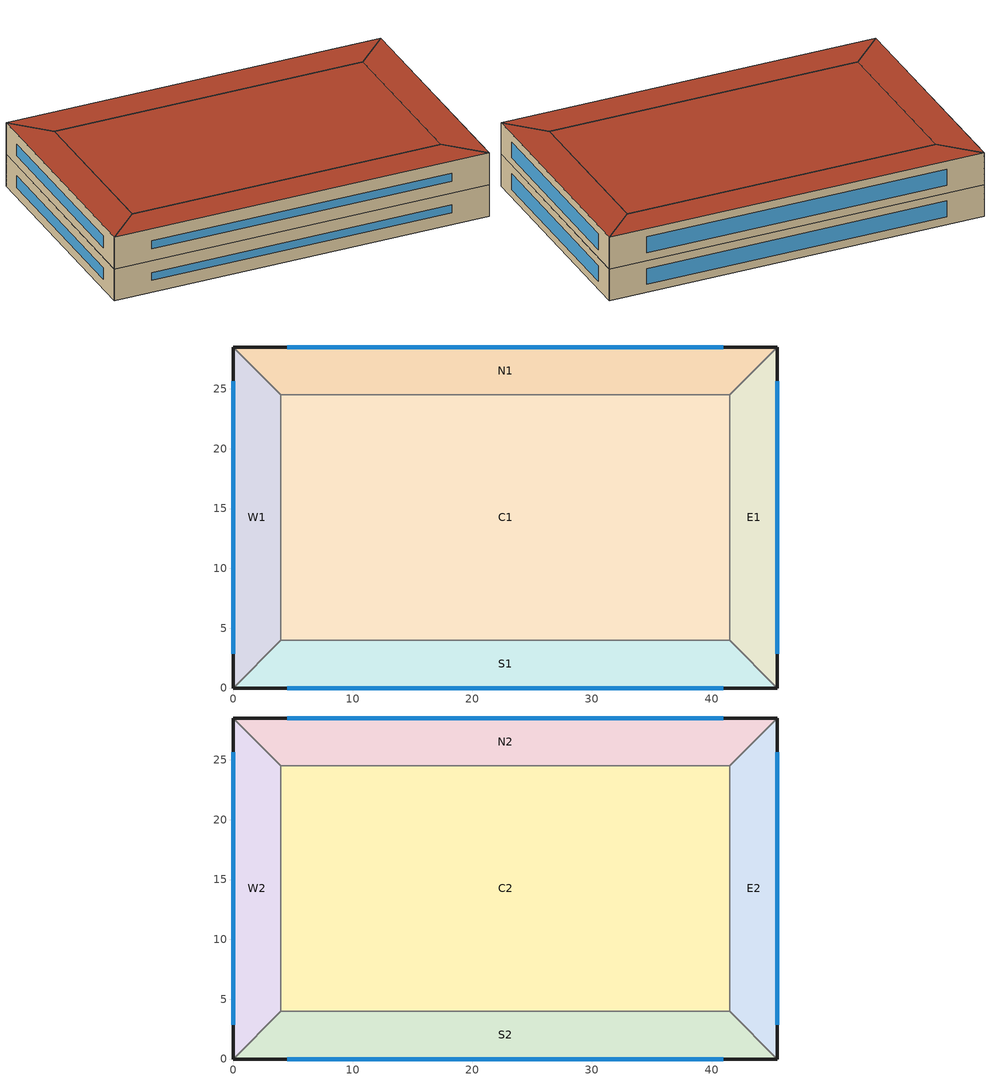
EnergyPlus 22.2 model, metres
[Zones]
S1
 floor ground (GroundFloor): 4,4 41.5,4 45.5,0 0,0 z0
 wall outside (ExtWall): 0,0 45.5,0 z0:4
 wall to E1 (Partition): 45.5,0 41.5,4 z0:4
 wall to C1 (Partition): 41.5,4 4,4 z0:4
 wall to W1 (Partition): 4,4 0,0 z0:4
 window (Window): 4.55,0 40.95,0 z1.5:2.5
E1
 floor ground (GroundFloor): 41.5,4 41.5,24.5 45.5,28.5 45.5,0 z0
 wall outside (ExtWall): 45.5,0 45.5,28.5 z0:4
 wall to N1 (Partition): 45.5,28.5 41.5,24.5 z0:4
 wall to C1 (Partition): 41.5,24.5 41.5,4 z0:4
 window (Window): 45.5,2.85 45.5,25.65 z1:3
N1
 floor ground (GroundFloor): 41.5,24.5 4,24.5 0,28.5 45.5,28.5 z0
 wall outside (ExtWall): 45.5,28.5 0,28.5 z0:4
 wall to W1 (Partition): 0,28.5 4,24.5 z0:4
 wall to C1 (Partition): 4,24.5 41.5,24.5 z0:4
 window (Window): 40.95,28.5 4.55,28.5 z1:3
W1
 floor ground (GroundFloor): 4,24.5 4,4 0,0 0,28.5 z0
 wall outside (ExtWall): 0,28.5 0,0 z0:4
 wall to C1 (Partition): 4,4 4,24.5 z0:4
 window (Window): 0,25.65 0,2.85 z1.25:2.75
C1
 floor ground (GroundFloor): 4,24.5 41.5,24.5 41.5,4 4,4 z0
S2
 floor to S1 (IntFloor): 4,4 41.5,4 45.5,0 0,0 z4
 wall outside (ExtWall): 0,0 45.5,0 z4:8
 wall to E2 (Partition): 45.5,0 41.5,4 z4:8
 wall to C2 (Partition): 41.5,4 4,4 z4:8
 wall to W2 (Partition): 4,4 0,0 z4:8
 window (Window): 4.55,0 40.95,0 z5.5:6.5
 roof outside (Roof): 0,0 45.5,0 41.5,4 4,4 z8
E2
 floor to E1 (IntFloor): 41.5,4 41.5,24.5 45.5,28.5 45.5,0 z4
 wall outside (ExtWall): 45.5,0 45.5,28.5 z4:8
 wall to N2 (Partition): 45.5,28.5 41.5,24.5 z4:8
 wall to C2 (Partition): 41.5,24.5 41.5,4 z4:8
 window (Window): 45.5,2.85 45.5,25.65 z5:7
 roof outside (Roof): 45.5,0 45.5,28.5 41.5,24.5 41.5,4 z8
N2
 floor to N1 (IntFloor): 41.5,24.5 4,24.5 0,28.5 45.5,28.5 z4
 wall outside (ExtWall): 45.5,28.5 0,28.5 z4:8
 wall to W2 (Partition): 0,28.5 4,24.5 z4:8
 wall to C2 (Partition): 4,24.5 41.5,24.5 z4:8
 window (Window): 40.95,28.5 4.55,28.5 z5:7
 roof outside (Roof): 45.5,28.5 0,28.5 4,24.5 41.5,24.5 z8
W2
 floor to W1 (IntFloor): 4,24.5 4,4 0,0 0,28.5 z4
 wall outside (ExtWall): 0,28.5 0,0 z4:8
 wall to C2 (Partition): 4,4 4,24.5 z4:8
 window (Window): 0,25.65 0,2.85 z5.25:6.75
 roof outside (Roof): 0,28.5 0,0 4,4 4,24.5 z8
C2
 floor to C1 (IntFloor): 4,24.5 41.5,24.5 41.5,4 4,4 z4
 roof outside (Roof): 4,4 41.5,4 41.5,24.5 4,24.5 z8
[Building]
Office2: 13, City, 0.04, 0.4, FullExterior, 25
[Material]
Concrete200: MediumRough, 0.2, 1.311, 2240, 836.8, 0.9, 0.7, 0.7
Concrete100: MediumRough, 0.1, 1.311, 2240, 836.8, 0.9, 0.7, 0.7
Carpet: MediumRough, 0.0127, 0.06, 288, 1380, 0.9, 0.7, 0.7
Gypsum: MediumSmooth, 0.0127, 0.16, 784.9, 830, 0.9, 0.7, 0.7
Membrane: Rough, 0.01, 0.16, 1121, 1460, 0.9, 0.7, 0.7
[Material:NoMass]
WallIns: Rough, 3.3, 0.9, 0.7, 0.7
RoofIns: Rough, 5.25, 0.9, 0.7, 0.7
[WindowMaterial:SimpleGlazingSystem]
Glz: 3.2, 0.34, 0.49
[Construction]
ExtWall: Concrete200, WallIns, Gypsum
Roof: Membrane, RoofIns, Concrete100
GroundFloor; IntFloor: Concrete100, Carpet
Partition: Gypsum, Gypsum
Window: Glz
[HVACTemplate:Thermostat]
Tstat: HeatSet, , CoolSet
[Zone]
S1; E1; N1; W1; C1: 0, 0, 0, 0, 1, 1
S2; E2; N2; W2; C2: 0, 0, 4, 0, 1, 1
[HVACTemplate:Zone:IdealLoadsAirSystem]
S1; E1; N1; W1; C1; S2; E2; N2; W2; C2: Tstat
[People]
P_S1: S1, Occ, People/Area, , , 0.054054, , , Activity
P_E1: E1, Occ, People/Area, , , 0.054054, , , Activity
P_N1: N1, Occ, People/Area, , , 0.054054, , , Activity
P_W1: W1, Occ, People/Area, , , 0.054054, , , Activity
P_C1: C1, Occ, People/Area, , , 0.054054, , , Activity
P_S2: S2, Occ, People/Area, , , 0.054054, , , Activity
P_E2: E2, Occ, People/Area, , , 0.054054, , , Activity
P_N2: N2, Occ, People/Area, , , 0.054054, , , Activity
P_W2: W2, Occ, People/Area, , , 0.054054, , , Activity
P_C2: C2, Occ, People/Area, , , 0.054054, , , Activity
[Lights]
L_S1: S1, Light, Watts/Area, , 10.8, , 0, 0.7, 0.2
L_E1: E1, Light, Watts/Area, , 10.8, , 0, 0.7, 0.2
L_N1: N1, Light, Watts/Area, , 10.8, , 0, 0.7, 0.2
L_W1: W1, Light, Watts/Area, , 10.8, , 0, 0.7, 0.2
L_C1: C1, Light, Watts/Area, , 10.8, , 0, 0.7, 0.2
L_S2: S2, Light, Watts/Area, , 10.8, , 0, 0.7, 0.2
L_E2: E2, Light, Watts/Area, , 10.8, , 0, 0.7, 0.2
L_N2: N2, Light, Watts/Area, , 10.8, , 0, 0.7, 0.2
L_W2: W2, Light, Watts/Area, , 10.8, , 0, 0.7, 0.2
L_C2: C2, Light, Watts/Area, , 10.8, , 0, 0.7, 0.2
[ElectricEquipment]
Q_S1: S1, Equip, Watts/Area, , 11.8, , 0, 0.5, 0
Q_E1: E1, Equip, Watts/Area, , 11.8, , 0, 0.5, 0
Q_N1: N1, Equip, Watts/Area, , 11.8, , 0, 0.5, 0
Q_W1: W1, Equip, Watts/Area, , 11.8, , 0, 0.5, 0
Q_C1: C1, Equip, Watts/Area, , 11.8, , 0, 0.5, 0
Q_S2: S2, Equip, Watts/Area, , 11.8, , 0, 0.5, 0
Q_E2: E2, Equip, Watts/Area, , 11.8, , 0, 0.5, 0
Q_N2: N2, Equip, Watts/Area, , 11.8, , 0, 0.5, 0
Q_W2: W2, Equip, Watts/Area, , 11.8, , 0, 0.5, 0
Q_C2: C2, Equip, Watts/Area, , 11.8, , 0, 0.5, 0
[ZoneInfiltration:DesignFlowRate]
I_S1: S1, AlwaysOn, AirChanges/Hour, , , , 0.15, 1, 0, 0, 0
I_E1: E1, AlwaysOn, AirChanges/Hour, , , , 0.15, 1, 0, 0, 0
I_N1: N1, AlwaysOn, AirChanges/Hour, , , , 0.15, 1, 0, 0, 0
I_W1: W1, AlwaysOn, AirChanges/Hour, , , , 0.15, 1, 0, 0, 0
I_C1: C1, AlwaysOn, AirChanges/Hour, , , , 0.15, 1, 0, 0, 0
I_S2: S2, AlwaysOn, AirChanges/Hour, , , , 0.15, 1, 0, 0, 0
I_E2: E2, AlwaysOn, AirChanges/Hour, , , , 0.15, 1, 0, 0, 0
I_N2: N2, AlwaysOn, AirChanges/Hour, , , , 0.15, 1, 0, 0, 0
I_W2: W2, AlwaysOn, AirChanges/Hour, , , , 0.15, 1, 0, 0, 0
I_C2: C2, AlwaysOn, AirChanges/Hour, , , , 0.15, 1, 0, 0, 0
[Schedule:Compact]
Occ: Fraction, Through: 12/31, For: Weekdays SummerDesignDay WinterDesignDay, Until: 08:00, 0, Until: 18:00, 1, Until: 24:00, 0, For: AllOtherDays, Until: 24:00, 0
Light: Fraction, Through: 12/31, For: Weekdays SummerDesignDay WinterDesignDay, Until: 08:00, 0.15, Until: 18:00, 0.9, Until: 24:00, 0.15, For: AllOtherDays, Until: 24:00, 0.15
Equip: Fraction, Through: 12/31, For: Weekdays SummerDesignDay WinterDesignDay, Until: 08:00, 0.5, Until: 18:00, 0.85, Until: 24:00, 0.5, For: AllOtherDays, Until: 24:00, 0.5
HeatSet: Temperature, Through: 12/31, For: Weekdays SummerDesignDay WinterDesignDay, Until: 08:00, 16.5, Until: 18:00, 20, Until: 24:00, 16.5, For: AllOtherDays, Until: 24:00, 16.5
CoolSet: Temperature, Through: 12/31, For: Weekdays SummerDesignDay WinterDesignDay, Until: 08:00, 29, Until: 18:00, 23.5, Until: 24:00, 29, For: AllOtherDays, Until: 24:00, 29
Activity: Any Number, Through: 12/31, For: AllDays, Until: 24:00, 110
AlwaysOn: Fraction, Through: 12/31, For: AllDays, Until: 24:00, 1
